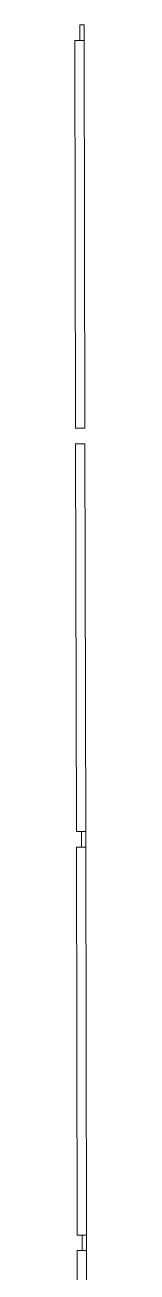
# Model space of a CAD drawing. Header units: millimetres. Extents: x 14 to 290, y 66 to 213.
# Drawn here: x 157.14 to 157.38, y 178.15 to 202.27 of the extents above; entities that cross this region are included whole.
import ezdxf

# ---------------------------------------------------------------- set-up
doc = ezdxf.new("R2010")
doc.units = ezdxf.units.MM
doc.layers.add('OCASA_TODAS_r08$0$MURO BLOQUE CEMENTO 18', color=252, linetype='Continuous', lineweight=20)
doc.layers.add('OCASA_TODAS_r08$0$MURO BLOQUE CEMENTO 8', color=252, linetype='Continuous', lineweight=20)

msp = doc.modelspace()

# ---------------------------------------------------------------- linework, layer by layer
at = {"layer": 'OCASA_TODAS_r08$0$MURO BLOQUE CEMENTO 18'}
for points in [[(157.319, 201.968), (157.139, 201.968), (157.154, 194.471), (157.334, 194.471)], [(157.334, 194.168), (157.154, 194.168), (157.169, 186.671), (157.349, 186.671)], [(157.349, 186.368), (157.169, 186.368), (157.184, 178.869), (157.364, 178.869)]]:
    msp.add_lwpolyline(points, close=True, dxfattribs=at)
at = {"layer": 'OCASA_TODAS_r08$0$MURO BLOQUE CEMENTO 8'}
for points in [[(157.319, 201.968), (157.318, 202.271), (157.238, 202.271), (157.239, 201.968), (157.319, 201.968)], [(157.349, 186.368), (157.349, 186.671), (157.269, 186.671), (157.269, 186.368), (157.349, 186.368)], [(157.364, 178.569), (157.364, 178.869), (157.284, 178.869), (157.284, 178.569), (157.364, 178.569)], [(157.184, 178.569), (157.364, 178.569), (157.378, 171.449), (157.198, 171.449), (157.184, 178.569)]]:
    msp.add_lwpolyline(points, dxfattribs=at)

doc.saveas('drawing.dxf')
